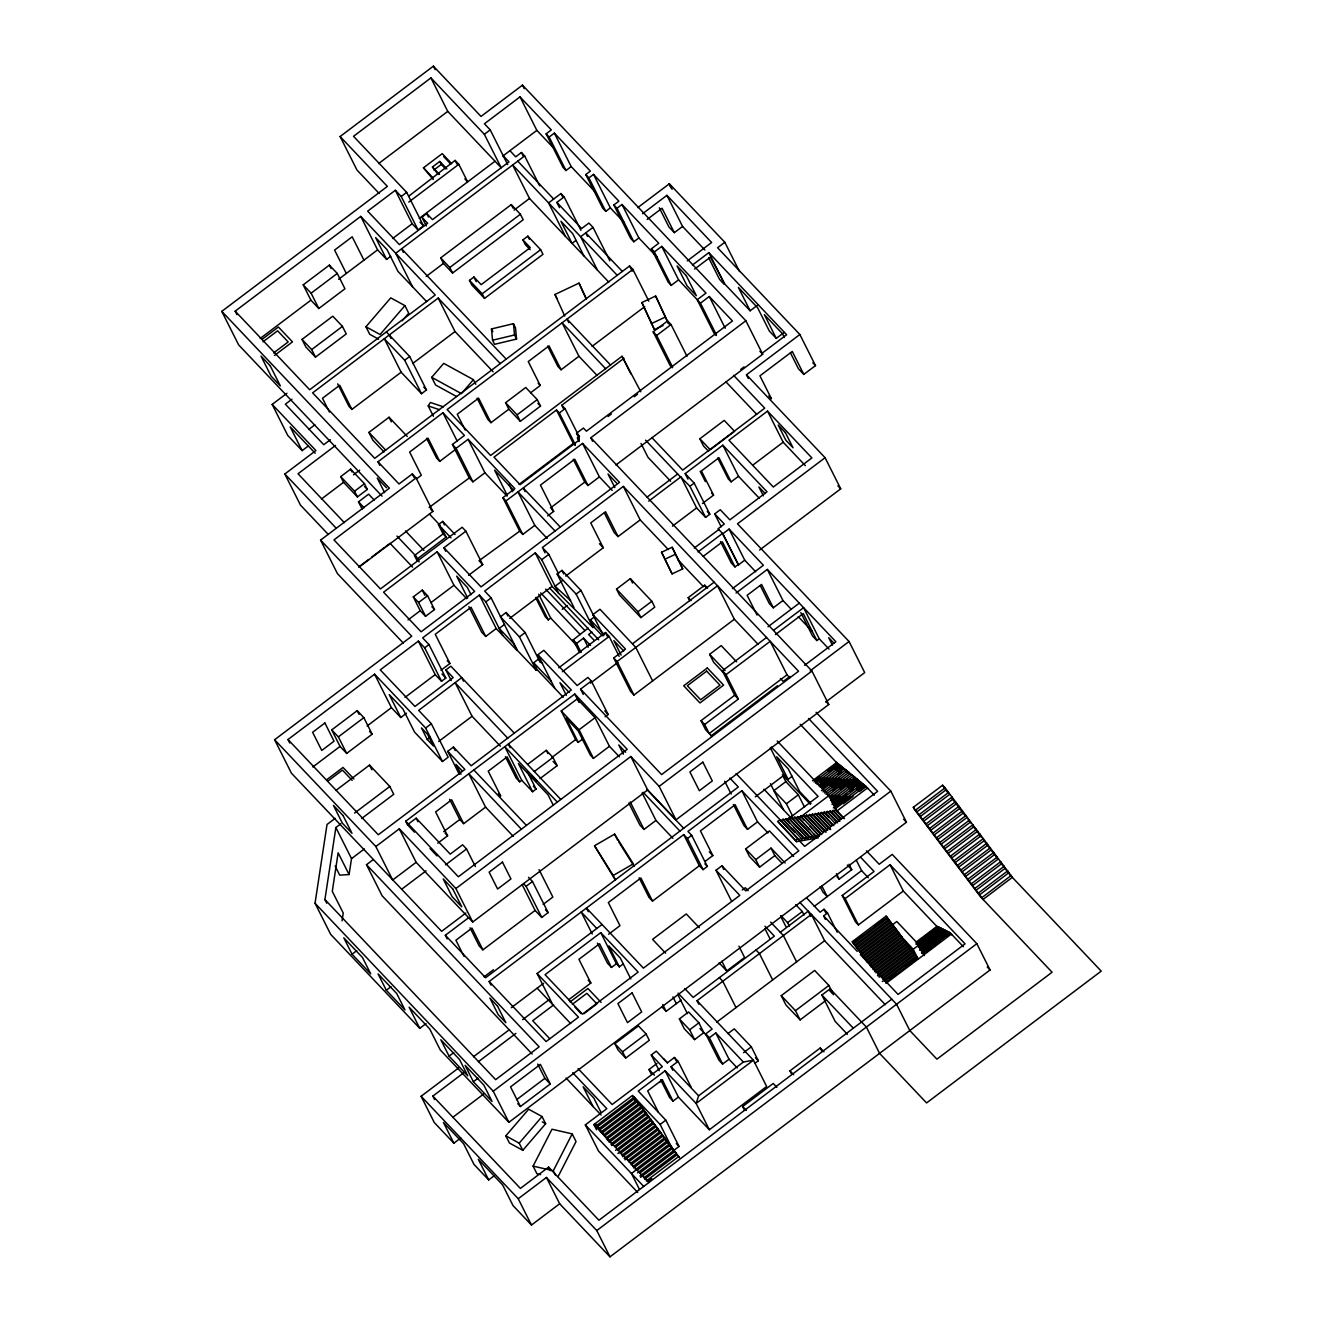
<?xml version="1.0" encoding="UTF-8"?>
<svg xmlns="http://www.w3.org/2000/svg" width="1323" height="1323" viewBox="0 0 1323 1323"><rect width="100%" height="100%" fill="white"/><g stroke="black" fill="none" stroke-linecap="round" stroke-linejoin="round"><path stroke-width="1.5" d="M426.023 1023.622L419.771 1028.335L330.667 934.352L315.039 903.262L327.029 824.477L335.199 818.309M326.748 903.212L324.912 899.541L335.877 827.536L340.772 823.832M342.045 920.874L343.236 913.052L332.288 891.305L338.142 852.806L349.09 874.553L339.697 875.131L335.132 866.069M349.09 874.553L351.521 858.627L335.877 827.536M639.935 1175.982L679.046 1146.462L665.816 1120.151L638.248 1091.078L665.155 1070.77L696.13 1103.448L753.432 1060.203L743.377 1062.022L698.627 1095.808L696.13 1103.448L709.36 1129.743L766.662 1086.497L753.432 1060.203L697.039 1000.717L811.396 914.408L896.564 1004.256L909.794 1030.567L936.916 1059.161L1052.083 972.24L980.575 896.829L914.325 809.279L913.333 807.295L942.604 785.217L945.085 787.846L1012.327 877.364L983.072 899.442L913.333 807.295M540.627 1174.609L536.94 1173.766L533.086 1166.109L551.989 1129.23L572.197 1133.877L576.051 1141.534L558.058 1176.66M555.61 1175.337L553.295 1170.756L572.197 1133.877M433.415 416.282L428.205 405.929L430.388 402.473L443.403 406.839M378.593 339.168L369.729 334.306L365.942 326.748L390.748 297.857L404.921 305.63L408.708 313.171L402.192 320.778M404.921 305.63L380.098 334.521L365.942 326.748M456.551 396.52L435.581 385.01L431.711 377.336L443.701 363.378L473.419 379.651L475.734 384.265M473.419 379.651L461.429 393.626L431.711 377.336M505.816 1135.829L528.671 1109.22L542.05 1116.546L545.638 1123.723L522.8 1150.332L509.421 1143.006L505.816 1135.829L519.195 1143.171L522.8 1150.332M519.195 1143.171L542.05 1116.546M579.623 652.652L573.173 639.852L588.206 628.094M459.263 774.253L447.736 751.348L453.425 747.048L471.186 765.785L571.288 689.978L537.915 654.769L543.803 650.321L577.192 685.546L587.925 677.442L591.315 681.014L608.15 714.486L605.091 716.801M379.188 193.472L356.962 170.022L340.11 136.534L433.382 66.15L481.026 116.424L522.486 85.135L745.858 320.761L762.693 354.233L615.906 465.018M430.918 77.908L447.753 111.38L501.202 167.756L484.35 134.285L430.918 77.908L353.522 136.319L406.674 192.381L423.509 225.869L418.068 229.97L412.164 223.752L395.329 190.28L367.678 211.151L399.397 244.606L427.66 223.273L421.888 217.17L426.717 213.532L432.489 219.618L508.991 161.886L503.22 155.783M378.593 163.589L447.753 111.38M382.082 496.175L238.62 344.856L221.784 311.368L387.374 186.394L340.11 136.534M433.216 179.498L423.459 167.806L442.229 153.65L451.672 163.605M235.18 311.153L360.732 216.393L435.25 294.979L309.681 389.756L235.18 311.153L236.949 314.676M565.979 170.518L549.144 137.046L554.354 133.11L571.189 166.582L565.979 170.518L562.97 167.326L546.118 133.855L551.327 129.919L520.022 96.893L484.416 123.767L490.205 129.869L507.652 164.598M438.161 174.438L432.439 166.996L439.815 161.439L446.86 168.881M433.927 169.972L441.303 164.399L439.815 161.439M418.068 229.97L401.233 196.482L406.674 192.381M484.35 134.285L490.205 129.869M464.836 178.903L467.647 181.863L458.816 164.3L455.112 160.397L408.79 196.135M408.774 202.072L458.816 164.3M303.199 284.858L329.361 265.129L337.266 273.448L344.956 288.778L318.81 308.507L310.905 300.172L303.199 284.858L311.103 293.193L318.81 308.507M311.103 293.193L337.266 273.448M260.201 338.456L310.905 300.172M338.605 279.269L377.568 249.865L360.732 216.393M392.65 238.487L412.164 223.752M419.226 218.427L495 161.224M502.872 156.015L536.857 130.365L520.022 96.893M262.004 339.383L278.392 327.013L292.482 341.88L274.456 355.49M262.996 341.814L277.598 330.783L288.182 341.946L273.58 352.976M539.718 185.898L524.652 155.932L521.411 152.509L515.705 156.825L509.934 150.723M377.568 249.865L386.614 259.407L390.781 256.265M524.652 155.932L395.693 253.272L412.528 286.744M302.024 339.416L332.784 316.197L342.442 326.384L346.246 333.925L315.486 357.144L305.828 346.973L302.024 339.416L311.682 349.586L315.486 357.144M311.682 349.586L342.442 326.384M440.675 257.886L511.273 204.602L520.402 214.227L523.18 219.75L452.582 273.034L443.453 263.409L440.675 257.886L449.803 267.511L452.582 273.034M426.254 276.391L443.453 263.409M514.052 210.125L529.498 198.467L512.646 164.995L617.229 275.3M449.803 267.511L520.402 214.227M308.375 445.917L302.14 450.63L287.802 435.515L272.174 404.408L286.942 393.262M605.752 211.366L588.917 177.877L593.514 174.421L610.35 207.893L605.752 211.366L602.593 208.025L585.758 174.553L590.356 171.08L554.354 133.11M580.962 230.367L564.127 196.895L560.952 193.538L548.582 202.882L565.417 236.354M291.92 399.232L285.355 404.193L323.755 444.71L330.337 439.749M559.513 207.661L556.851 202.386L564.127 196.895M500.276 363.577L438.178 298.072L312.625 392.848L374.723 458.353L629.616 265.956L632.874 269.396L648.816 301.115M522.916 239.893L527.844 236.172L540.644 249.683L542.976 254.314L484.532 298.419L471.815 285.007L469.483 280.36L473.915 277.02L481.175 284.66L530.242 247.633L522.916 239.893L525.248 244.523L530.143 249.683M484.532 298.419L482.2 293.789L540.644 249.683M308.722 429.462L314.907 424.799M409.65 356.499L426.486 389.971L421.524 393.708L404.689 360.236L409.65 356.499L386.333 331.908M633.833 241.745L616.998 208.273L622.008 204.486L638.86 237.958L633.833 241.745L630.674 238.421L613.839 204.949L618.866 201.162L593.514 174.421M337.663 383.885L348.941 406.31L351.885 409.402L401.15 372.21L384.315 338.738L404.689 360.236M412.627 363.56L455.013 331.56L438.178 298.072M556.851 202.386L581.64 228.532L588.917 223.041L593.018 227.374L580.648 236.718L597.483 270.19M575.869 240.472L572.049 243.366L560.935 221.272L572.743 233.724L583.856 255.819M328.319 534.475L300.47 505.105L284.825 473.998L315.899 450.548L272.174 404.408M637.802 207.595L669.355 183.781L724.822 242.291L739.54 271.562M335.546 445.454L298.022 473.783L344.344 522.651M642.581 213.714L666.924 195.341L711.625 242.506L687.299 260.879M647.228 219.42L662.046 208.24L674.333 232.666L682.569 226.448L666.924 195.341M384.001 451.92L372.788 440.096L368.935 432.423L389.045 417.241L407.252 436.441M340.706 476.627L350.612 469.136L364.47 483.738L367.331 489.427L357.408 496.919L343.567 482.316L340.706 476.627L354.547 491.23L357.408 496.919M671.241 285.388L654.389 251.916L661.732 246.376L678.567 279.848L671.241 285.388L668.247 282.246L651.412 248.774L658.755 243.234L622.008 204.486M321.522 498.953L343.567 482.316M353.489 474.825L359.674 470.161M379.751 465.316L377.981 461.793L442.94 412.759L464.423 435.432L452.433 444.478L469.268 477.967L472.939 481.837L484.929 472.774L468.094 439.302L456.088 448.348L472.939 481.837M632.874 269.396L447.141 409.584L490.618 455.476L622.042 356.267L640.812 391.79M354.547 491.23L364.47 483.738M362.155 509.157L358.483 501.83L368.637 494.174L374.244 500.077M403.317 643.11L337.415 573.587L320.579 540.115L389.392 488.17L221.784 311.368M505.568 402.721L525.744 387.49L537.237 399.612L540.495 406.095L520.319 421.326L508.826 409.204L505.568 402.721L517.061 414.843L520.319 421.326M358.996 567.187L432.902 511.406L416.067 477.934L412.296 473.948L399.017 483.97L377.981 461.793M692.458 265.013L708.847 252.643L786.656 334.719L762.065 353.274M724.822 242.291L717.595 247.748L799.853 334.504L815.497 365.595L803.805 374.409L798.431 368.737L790.443 352.844M416.067 477.934L333.975 539.9L380.462 588.933L462.174 527.265L465.878 531.184L482.73 564.656L468.607 575.307M416.629 478.794L421.309 475.271L409.634 452.053L428.057 438.161L439.732 461.363L455.145 449.721M477.123 398.19L487.707 419.242L490.965 422.682L508.826 409.204M530.622 392.766L540.264 385.473L528.241 361.576L549.045 345.865L561.084 369.779L578.945 356.284L562.11 322.812L605.603 368.687M592.092 346.361L644.764 306.605M694.608 269.065L710.451 257.125L724.491 283.75L708.847 252.643M517.061 414.843L537.237 399.612M672.332 367.728L670.017 365.297L653.182 331.808L667.602 320.927L671.059 324.582L687.017 356.3M563.565 408.757L561.795 405.235L623.976 358.301M575.29 444.693L559.331 412.974L556.487 409.981L493.992 457.146L520.104 484.681L579.309 439.997L577.423 437.996L579.54 436.392L576.547 433.233L583.41 428.04L586.42 431.199L732.462 320.976L709.277 296.517L700.446 303.165L716.404 334.884M672.597 367.182L656.655 335.463L671.059 324.582M559.331 412.974L565.053 408.658L561.795 405.235M371.862 556.983L384.629 547.325M358.963 566.79L368.687 559.447M386.018 546.366L390.037 543.34L412.594 567.137M419.126 561.911L417.522 558.719L446.149 537.105L443.106 533.897L438.442 524.603L442.676 521.411L455.062 534.475M416.894 560.307L414.479 555.511L443.106 533.897M608.084 416.48L611.358 414.016M634.263 396.718L637.537 394.254M519.063 484.416L573.322 443.453L556.487 409.981M724.491 283.75L750.141 310.789L757.947 304.902M465.878 531.184L443.933 547.755L481.026 586.883L619.495 482.366L582.567 443.42L517.955 491.891L534.79 525.363L522.783 534.426L519.707 531.168L502.872 497.696L514.862 488.634L468.094 439.302M437.119 551.79L383.571 592.208L421.111 631.799L474.659 591.381L437.119 551.79L453.954 585.262L466.688 598.691M522.783 534.426L505.948 500.937L517.955 491.891L555.048 531.019M592.588 441.303L590.819 437.764L745.858 320.761M413.289 596.888L422.269 590.124L427.577 595.73L434.523 609.556L425.559 616.32L420.251 610.713L413.289 596.888L418.614 602.494L425.559 616.32M418.614 602.494L427.577 595.73M550.451 507.966L584.749 482.085L573.272 459.279M750.141 310.789L738.399 287.455L757.616 307.73L769.358 331.064L776.287 338.374L784.092 332.486M408.046 619.925L420.251 610.713M430.868 602.693L453.954 585.262M740.764 369.365L744.039 366.884M547.689 515.92L553.692 511.389L540.462 485.094L574.761 459.213L587.991 485.508L599.402 476.892L582.567 443.42M748.305 378.444L746.47 374.789L799.853 334.504M465.878 913.035L441.634 931.342L291.44 773.211L274.605 739.739L411.718 636.247L320.579 540.115M289.77 743.046L288.001 739.524L374.574 674.184L425.642 728.03L442.477 761.519L448.166 757.219L431.331 723.747L418.663 710.385L461.727 677.641L463.497 681.163M502.69 635.387L485.855 601.899L479.373 595.069L422.649 637.884L428.983 644.566L445.818 678.054L441.535 681.279L424.683 647.807L418.366 641.126L380.263 669.885L414.942 706.465L453.177 677.608L445.884 669.918L450.862 666.18L514.25 733.041M594.11 617.113L590.389 619.925L593.895 626.87L593.002 627.549L558.571 593.2L541.735 559.728L535.253 552.898L484.681 591.067L491.147 597.897L517.26 650.288L536.278 670.348L537.155 669.686L533.665 662.74L538.511 659.086L542.562 663.369M591.315 681.014L580.582 689.118L661.616 774.6L798.546 671.241L623.331 486.417L542.347 547.54L548.83 554.37L558.604 573.818M699.85 438.773L724.227 420.383L734.596 431.331L710.236 449.737L699.85 438.773L703.456 445.934L708.648 451.408M424.683 647.807L428.983 644.566M485.855 601.899L491.147 597.897M541.735 559.728L548.83 554.37M331.726 729.899L357.21 710.649L363.842 717.645L372.16 734.182L346.676 753.415L340.044 746.42L331.726 729.899L338.357 736.894L346.676 753.415M647.046 497.134L677.674 474.014L689.944 486.285L705.589 517.392L709.823 514.2L694.178 483.093L685.198 473.617L722.854 445.206L767.026 491.792L729.866 519.856L720.258 509.719L714.701 513.903L721.151 526.719M767.522 411.106L728.94 440.228L773.327 487.046L811.892 457.923L767.522 411.106L783.166 442.213L805.343 465.63M648.733 501.136L680.965 476.809L696.609 507.916L705.589 517.392M338.357 736.894L363.842 717.645M540.264 662.558L525.165 632.559L506.147 612.499L500.425 616.816L519.443 636.876L536.278 670.348M573.967 607.489L557.132 574.017L561.961 570.362L580.979 590.422L594.275 616.865M312.84 766.96L340.044 746.42M367.149 725.963L391.41 707.656L374.574 674.184M405.036 697.37L435.201 674.614L418.366 641.126M440.972 670.248L449.936 663.485L435.25 634.296L471.054 607.274L485.739 636.462L496.208 628.557L479.373 595.069M509.653 618.42L552.088 586.37L535.253 552.898M565.715 576.084L603.255 547.755L590.753 522.899L605.537 511.736L618.039 536.592L640.167 519.889L623.331 486.417M504.493 624.423L499.184 628.425L513.506 643.524L517.26 650.288M562.159 580.896L555.065 586.238L570.478 600.526M689.944 486.285L694.178 483.093M391.41 707.656L400.77 717.529L406.475 713.229M326.831 779.644L343.004 767.439L353.919 778.933M328.203 780.868L342.442 770.102L352.199 780.388M519.443 636.876L525.165 632.559M593.002 627.549L576.15 594.077L580.979 590.422M752.622 465.266L783.166 442.213M535.633 597.549L545.258 616.716L548.268 619.892L550.699 618.056L538.726 594.259M562.242 609.341L567.187 605.603M672.431 526.157L696.609 507.916M702.43 503.517L713.56 495.116L701.422 470.971L718.984 457.708L731.123 481.87L738.499 476.297L722.854 445.206M335.877 790.459L369.53 765.074L389.805 786.474L393.741 794.296L361.708 818.474M425.642 728.03L431.331 723.747M616.501 589.099L630.36 578.631L651.826 601.27L654.769 607.141L640.911 617.609L619.445 594.97L616.501 589.099L637.951 611.739L640.911 617.609M427.263 739.474L421.442 727.898L427.66 734.463L433.497 746.04L427.263 739.474L430.107 737.341M603.486 635.768L592.853 614.633L599.981 609.258L635.784 647.443L652.619 680.915M694.31 548.003L718.802 529.531M438.674 741.459L472.063 716.272L455.211 682.8L507.734 738.201M581.161 652.553L576.547 643.408L583.559 638.116L590.505 645.442M591.877 632.03L588.619 634.494L594.159 640.332M698.015 551.923L722.507 533.434L738.482 564.888L744.733 560.175L729.089 529.084L722.838 533.781L738.482 564.888M354.564 813.066L389.805 786.474M746.47 374.789L825.089 457.708L737.49 523.825L849.052 641.506L864.696 672.597L825.8 701.967M703.274 556.305L722.408 541.868L734.993 566.922L738.151 564.541M558.736 667.817L605.454 632.559L609.142 636.446L619.181 656.406M637.951 611.739L651.826 601.27M562.424 671.704L609.142 636.446M689.68 600.642L688.192 597.682L704.712 585.196L707.54 588.173M633.949 695.022L617.113 661.533L717.513 585.758L734.348 619.247L633.949 695.022L630.558 691.433L613.723 657.961L625.498 649.064L592.853 614.633M632.626 643.689L714.122 582.186M759.617 550.021L840.717 488.815L825.089 457.708M351.521 858.627L364.404 848.903M405.698 821.236L574.777 694.029L627.218 749.331L458.353 876.785L405.698 821.236L407.467 824.742L414.512 832.184M590.405 683.131L617.775 662.476M399.298 828.826L416.133 862.315L392.683 880.01L375.848 846.522L399.298 828.826L455.889 888.527L472.724 922.015L647.675 789.963L630.839 756.491L455.889 888.527M407.467 824.742L416.166 818.176L450.233 854.129L462.587 844.802L466.556 848.969L475.42 866.598M582.947 738.829L578.267 742.368L575.621 739.574L561.233 710.964L577.225 698.891L595.052 717.711L609.44 746.304L619.396 756.806M532.16 1054.034L382.132 895.787L366.488 864.696L372.97 859.801M732.429 588.636L763.388 565.268L729.089 529.084M736.068 593.002L767.323 569.403L835.871 641.721L804.616 665.304M527.596 764.413L546.25 750.323L552.964 757.418L557.132 765.686L540.032 778.586M443.668 831.621L459.743 819.499L449.588 799.324M609.44 746.304L593.448 758.377L579.061 729.767L595.052 717.711M437.781 843.198L447.604 835.772L435.614 811.925L451.672 799.803L463.678 823.65L485.574 807.129L468.739 773.657L521.394 829.207M505.403 756.706L516.135 778.056L519.674 781.794L521.725 780.256L504.89 746.784L557.314 802.085M551.989 757.401L575.621 739.574M534.327 771.491L552.964 757.418M726.261 675.606L713.643 662.294L709.624 654.323L721.2 645.591L736.63 661.864M760.328 585.676L769.374 603.652L773.31 607.803L782.968 600.51L767.323 569.403M401.745 889.188L426.105 870.815M521.725 780.256L532.607 791.733L536.08 789.103L527.232 771.507M445.504 864.862L466.556 848.969M768.035 626.738L799.29 603.139M773.972 630.013L803.59 607.67L819.235 638.761L829.058 649.13M738.333 699.09L726.029 674.647L770.184 641.324L787.02 674.796L709.227 733.521L704.679 724.491L738.333 699.09L734.695 695.253L722.391 670.811L766.546 637.488M352.05 954.214L343.798 937.825L362.502 957.538L370.738 973.926L352.05 954.214L356.73 950.675M775.394 634.61L803.293 613.558L816.87 640.547L819.235 638.761M712.055 736.514L705.589 729.684L701.041 720.655L734.695 695.253M447.191 938.933L445.355 935.262L468.408 917.864M711.079 735.902L777.527 685.761M789.814 676.483L783.233 681.461L780.421 678.484M386.299 990.249L378.047 973.86L396.751 993.573L404.987 1009.978L386.299 990.249L390.98 986.726M810.156 670.86L849.052 641.506M532.491 881.515L548.135 912.605L541.752 917.434L526.107 886.327L532.491 881.515L528.505 877.314M811.942 671.026L828.777 704.498L675.987 819.83L659.152 786.358L811.942 671.026L590.819 437.764M470.062 927.803L479.174 945.928L482.895 949.848L535.104 910.422L522.238 884.806M543.125 904.386L552.849 897.044L539.04 869.608M628.838 803.094L639.885 825.039L644.036 829.422L655.96 820.409L642.168 792.973M484.102 976.821L493.446 969.776M490.998 985.139L489.163 981.484L683.71 834.631L687.431 838.55L703.075 869.658L707.342 866.449L691.697 835.342L687.977 831.423L741.872 790.741L798.827 850.821L745.759 890.892L721.945 865.771L715.991 870.253L731.636 901.36M687.431 838.55L691.697 835.342M755.317 796.859L784.109 775.129L770.3 747.693M784.109 775.129L788.095 779.346L792.163 776.27M783.216 776.452L785.829 781.628L773.922 790.625L786.391 803.772L792.593 816.109M552.733 1004.62L537.105 973.513L602.048 924.496M600.758 932.649L545.059 974.687L582.467 1014.129L638.149 972.091L600.758 932.649L616.402 963.756L619.346 966.865L623.282 963.888M511.273 1007.696L543.604 983.303M608.597 934.253L619.958 925.67L608.332 902.551L640.894 877.976L652.52 901.095L699.354 865.738L683.71 834.631M705.159 861.356L712.832 855.568L700.429 830.91L735.141 804.715L747.545 829.372L757.517 821.848L741.872 790.741M812.504 780.752L836.748 762.445L838.65 764.462L828.959 771.789M449.076 1056.151L440.84 1039.762L459.528 1059.491L467.763 1075.88L449.076 1056.151L453.756 1052.628M814.505 780.305L819.35 776.651M827.437 770.548L837.128 763.222L836.748 762.445M814.009 781.976L838.253 763.685L840.171 765.703L835.309 769.358M786.391 803.772L798.298 794.792L785.829 781.628M816.026 781.546L820.872 777.874M815.53 783.216L839.774 764.926L841.676 766.927L836.831 770.598M819.152 781.562L823.997 777.891M817.052 784.456L841.296 766.149L843.198 768.167L838.352 771.822M820.673 782.786L827.14 777.907M818.573 785.697L842.817 767.39L844.719 769.407L844.322 768.63L820.078 786.92M820.574 785.25L830.265 777.924M822.096 786.49L833.407 777.941M838.253 774.286L841.478 771.838M821.6 788.161L845.844 769.87L847.745 771.871L847.365 771.094L821.5 790.608M818.408 837.806L796.396 841.676L777.808 821.484L780.14 819.731L798.728 839.923L801.06 838.17L783.084 819.202L780.752 820.971M823.601 787.714L836.533 777.957M759.584 867.144L755.797 859.619L771.028 848.109L774.815 855.65L759.584 867.144L749.43 856.428L745.643 848.903L769.473 830.91L793.635 856.411M829.968 785.3L839.675 777.974M794.759 832.117L783.696 820.442L786.027 818.689L804.632 838.881L806.947 837.128L788.971 818.176L786.656 819.929L789.418 822.84M823.022 791.849L848.886 772.334L852.31 775.576L851.913 774.798L826.048 794.329M787.731 819.35L818.127 796.413L771.292 747.015M460.834 1137.945L453.872 1143.204L434.324 1122.582L421.094 1096.287L458.767 1067.843M473.502 1056.73L509.537 1029.526M522.635 1019.636L548.83 999.874M831.489 786.524L841.196 779.214M809.891 836.616L807.576 838.369L789.599 819.417L791.931 817.647L810.519 837.856L812.851 836.086L794.875 817.134L792.543 818.887L810.519 837.856M824.543 793.089L850.391 773.575L850.788 774.352M833.01 787.764L844.322 779.23M815.795 835.574L813.463 837.327L795.503 818.375L797.819 816.622L816.423 836.814L818.739 835.061L800.779 816.093L798.447 817.862L809.511 829.521M832.911 790.228L847.464 779.247M827.57 795.553L853.434 776.039L855.336 778.056L854.956 777.279L829.091 796.793M798.1 818.854L828.942 795.57L777.229 741.012M839.278 787.797L850.59 779.264M804.152 820.26L801.391 817.333L803.723 815.58L821.699 834.532M434.622 1099.595L432.853 1096.089L463.794 1072.738M478.446 1061.674L515.887 1033.412M553.676 1004.901L532.689 1020.728L549.723 1038.687M829.488 797.571L832.713 795.14M840.8 789.037L853.732 779.28M820.938 834.317L804.334 816.82L806.666 815.067L823.253 832.564M830.612 798.034L856.461 778.519L858.379 780.52L848.671 787.846M821.12 830.877L807.295 816.308L809.61 814.538L826.197 832.035M830.993 798.811L835.838 795.14M847.167 786.606L856.857 779.297L856.461 778.519M825.453 831.82L810.238 815.778L812.57 814.025L827.768 830.067M830.513 800.481L857.982 779.743L859.9 781.761L850.193 789.087M832.514 800.035L838.98 795.156M568.642 999.791L590.852 983.022L578.928 959.324L599.567 943.746L611.491 967.46L616.402 963.756M827.007 829.852L813.182 815.266L815.514 813.513L830.712 829.554M832.018 801.721L859.503 780.983L861.405 783.001L856.56 786.656M829.951 829.323L816.126 814.736L818.457 812.984L830.91 826.114M832.415 802.499L840.502 796.396M570.048 1001.958L587.908 988.479L601.138 1002.437M831.919 804.169L861.025 782.224L862.927 784.225L856.461 789.103M830.149 825.899L819.086 814.224L821.401 812.471L833.854 825.602M833.937 803.739L846.869 793.982M850.094 791.534L853.335 789.103M833.093 825.37L822.03 813.711L824.361 811.958L835.408 823.617M833.44 805.409L862.53 783.448L864.448 785.465L857.982 790.344M835.458 804.963L846.77 796.429M829.124 817.564L824.973 813.182L827.305 811.429L836.979 821.649M572.313 1004.322L586.883 993.325L596.921 1003.909L583.972 1013.683M833.341 807.873L864.051 784.688L865.97 786.705L859.503 791.584M837.608 822.873L827.933 812.669L830.249 810.916L839.923 821.12M836.963 806.203L849.895 796.446M473.369 1081.734L465.117 1065.346L483.821 1085.058L492.057 1101.447L473.369 1081.734L478.05 1078.195M834.863 809.097L865.573 785.928L874.387 795.222M839.162 820.905L830.877 812.157L833.209 810.404L841.494 819.152M843.33 803.789L853.037 796.463M796.396 841.676L795.784 840.436L798.1 838.683L736.101 773.591M840.733 818.92L833.821 811.627L836.153 809.874L844.438 818.623M804.004 837.641L801.672 839.41L801.06 838.17M742.269 890.015L745.296 887.733L748.14 890.726M452.598 1117.472L483.54 1094.121M890.809 791.121L906.453 822.228L508.875 1122.317L493.231 1091.21L890.809 791.121L816.093 712.303M516.615 1099.661L544.878 1078.328L537.7 1064.056M520.435 1106.524L550.252 1084L540.379 1064.37L510.546 1086.894L520.435 1106.524L517.74 1103.68M915.83 809.924L945.085 787.846M916.822 811.909L946.077 789.814M614.864 1043.698L638.447 1025.904L646.12 1034.007L649.279 1040.291L625.713 1058.086L618.039 1049.999L614.864 1043.698L622.538 1051.785L625.713 1058.086M919.303 814.538L948.574 792.444M920.312 816.523L949.567 794.428M836.996 876.835L839.179 879.15L851.747 869.674L849.035 864.25M661.88 1006.853L666.147 1011.351L681.163 1000.023M922.793 819.135L952.064 797.058M789.351 926.15L787.582 922.627L802.284 911.547L795.751 904.651M923.785 821.12L953.056 799.026M719.117 962.896L726.757 970.95L744.601 957.488L738.912 946.177M814.224 906.404L861.587 870.65L856.295 860.132M780.272 932.285L808.188 911.2L811.396 914.408L824.626 940.719L885.252 1004.686M622.538 1051.785L646.12 1034.007M926.282 823.749L955.553 801.655M927.274 825.734L956.546 803.64M929.771 828.363L959.043 806.269M837.244 932.285L827.536 912.986L823.997 909.265L820.128 912.192L806.6 897.92M858.395 924.926L845.165 898.615L890.065 864.729L903.295 891.024L858.395 924.926L855.435 921.8L842.205 895.489L874.056 871.46L860.529 857.188M679.344 1018.942L688.588 1011.963L698.891 1022.828L703.819 1032.651L694.592 1039.613L684.289 1028.748L679.344 1018.942L689.647 1029.807L694.592 1039.613M930.764 830.331L960.035 808.254M825.436 919.419L823.667 915.913L827.536 912.986M933.261 832.961L962.516 810.883M934.253 834.945L963.524 812.851M936.75 837.575L966.005 815.481M659.218 1070.72L651.28 1054.944L656.291 1051.157L667.354 1062.832L674.449 1057.474L678.12 1061.36L691.35 1087.655M937.742 839.559L966.997 817.465M453.872 1143.204L443.437 1122.45L463.579 1143.684L474.014 1164.438L488.683 1179.918L494.256 1175.717M689.647 1029.807L698.891 1022.828M940.223 842.172L969.494 820.095M941.232 844.157L970.487 822.063M651.214 1073.912L648.998 1069.497L657.018 1063.444M943.712 846.786L972.984 824.692M944.705 848.771L973.976 826.677M716.702 1022.166L824.626 940.719M722.623 1064.056L709.393 1037.745L715.793 1032.916L729.023 1059.227L722.623 1064.056L718.951 1060.186L705.721 1033.875L712.121 1029.046L678.071 993.143M947.202 851.4L976.473 829.306M637.703 1192.453L598.575 1151.175L585.345 1124.881L606.81 1108.674L572.727 1072.738M948.194 853.368L977.465 831.291M596.557 1129.809L593.911 1124.55L632.559 1095.378L660.127 1124.467L673.341 1150.762M672.795 1070.208L671.026 1066.702L678.12 1061.36M950.691 855.998L979.963 833.92M643.606 1109.617L606.132 1137.896L596.739 1125.426L634.213 1097.131L679.542 1157.757M951.684 857.982L980.955 835.888M597.417 1126.783L634.908 1098.503M659.317 1082.462L662.525 1080.048M599.087 1128.536L636.561 1100.256M954.181 860.611L983.436 838.517M891.768 999.196L598.922 1220.236L548.598 1167.134L520.402 1188.418L432.853 1096.089M599.782 1129.908L637.256 1101.612M728.03 1033.561L734.282 1028.864L751.315 1046.824L758.327 1060.765L755.201 1063.113M955.173 862.596L984.444 840.502M852.293 941.645L886.079 916.128L901.658 936.651L902.137 937.627L868.351 963.127L852.293 941.645L867.425 962.218M601.436 1131.661L638.91 1103.365M825.569 1000.684L800.117 1019.901L785.879 1004.885L781.248 995.657L814.654 970.437L828.893 985.453L833.523 994.681L829.653 990.58M852.773 942.604L862.431 935.328M875.297 925.604L883.351 919.535M853.401 942.819L887.187 917.319M602.13 1133.017L639.604 1104.738M957.67 865.225L986.925 843.131M853.897 943.795L887.683 918.278M546.432 1177.453L559.662 1203.765L531.466 1225.048L518.236 1198.737L546.432 1177.453L596.772 1230.555L610.002 1256.85L990.067 969.974L976.837 943.679L892.231 854.41L879.183 864.266L866.466 850.854M855.005 944.969L888.808 919.468M603.784 1134.77L641.258 1106.491M958.662 867.193L987.934 845.116M855.501 945.945L889.288 920.428M604.479 1136.143L641.953 1107.847M856.609 947.119L890.412 921.618M857.106 948.095L890.892 922.578M961.143 869.823L990.414 847.729M858.214 949.269L892.016 923.768M644.301 1110.973L606.827 1139.252L608.481 1141.021L645.971 1112.726M962.152 871.807L991.407 849.713M858.71 950.245L896.812 921.503L918.989 944.887L924.364 955.586M859.834 951.419L893.62 925.918M860.314 952.395L894.1 926.877M609.175 1142.377L646.649 1114.098M964.632 874.437L993.904 852.343M861.438 953.569L895.224 928.068M610.829 1144.13L648.32 1115.851M861.918 954.528L895.721 929.027M965.641 876.405L994.896 854.327M611.524 1145.503L648.998 1117.207M863.043 955.719L896.829 930.218M863.522 956.678L897.325 931.177M660.624 1079.7L669.554 1097.462L673.027 1101.116L678.385 1097.065L665.155 1070.77M968.122 879.034L997.393 856.957M614.815 1146.016L650.668 1118.96M864.647 957.869L898.433 932.351M800.117 1019.901L795.47 1010.656L828.893 985.453M865.126 958.828L898.929 933.327M615.509 1147.388L651.346 1120.333M969.114 881.019L998.385 858.925M743.509 1052.711L751.315 1046.824M866.251 960.018L900.037 934.501M615.542 1150.365L653.016 1122.086M866.747 960.978L900.533 935.477M847.415 1034.321L835.111 1021.323L821.881 995.028L830.1 988.827L866.367 1027.061L879.58 1053.373L926.58 1102.935L1101.216 971.115L1009.846 874.735L1001.246 863.39M617.858 1150.497L653.694 1123.442M971.611 883.648L1000.883 861.554M867.855 962.168L901.658 936.651M972.603 885.633L1001.875 863.539M617.891 1153.491L655.365 1125.195M620.206 1153.623L656.043 1126.568M869.955 965.277L903.741 939.777L903.262 938.801L869.459 964.318L871.559 967.427L905.345 941.926L903.741 939.777M660.127 1124.467L665.816 1120.151M871.063 966.468L904.866 940.951M975.101 888.262L1004.355 866.168M621.86 1155.376L657.713 1128.321M622.554 1156.732L658.391 1129.677M976.093 890.23L1005.364 868.153M906.47 943.101L872.667 968.618L873.163 969.577L906.95 944.076L905.345 941.926M624.208 1158.501L660.061 1131.446M874.288 970.768L908.074 945.25L906.95 944.076M624.903 1159.858L660.739 1132.802M978.59 892.86L1007.845 870.766M874.768 971.727L908.554 946.226L908.074 945.25M916.095 942.108L937.064 926.282L938.867 927.803L938.454 926.976L915.863 944.027M875.892 972.901L909.678 947.4L908.554 946.226M979.582 894.844L1008.854 872.75M628.193 1160.387L662.41 1134.555M916.508 942.935L937.759 926.629L938.172 927.456L926.877 935.973M877.976 972.67L910.174 948.376L909.678 947.4M628.872 1161.743L663.104 1135.928M916.558 944.374L939.148 927.324L940.273 928.498L932.202 934.584M922.726 939.975L932.417 932.665M917.252 944.721L939.859 927.671L940.967 928.845L940.554 928.018L917.947 945.069M877.496 975.051L911.282 949.55L910.174 948.376M918.592 943.977L928.266 936.667M919.287 944.324L924.132 940.67M877.976 976.027L911.779 950.526L911.282 949.55M886.079 916.128L918.195 959.125L913.234 949.236L941.248 928.366L942.356 929.54L941.943 928.713L919.336 945.763M982.063 897.474L1011.334 875.379M928.051 938.586L939.347 930.052M630.542 1163.496L664.758 1137.681M925.521 941.364L935.196 934.055M918.427 947.334L942.638 929.06L943.746 930.234L943.332 929.408L919.121 947.681M879.1 977.201L912.887 951.7L911.779 950.526M921.37 945.366L929.441 939.28M937.511 933.195L940.736 930.764M631.22 1164.868L665.452 1139.037M920.444 946.937L925.29 943.282M933.36 937.197L943.051 929.887L942.638 929.06M881.201 976.969L913.383 952.676L912.887 951.7M919.816 948.029L944.027 929.755L945.135 930.929L944.721 930.102L920.51 948.376M930.83 939.975L940.521 932.665M926.679 943.977L936.37 936.667M632.89 1166.621L667.106 1140.79M882.309 978.144L914.491 953.85L913.383 952.676M919.584 949.947L945.416 930.449L946.524 931.624L946.11 930.813L920.295 950.294M921.618 949.55L926.464 945.895M936.138 938.586L945.829 931.276L945.416 930.449M882.805 979.119L914.987 954.826L914.491 953.85M920.99 950.642L946.805 931.16L947.913 932.318L947.5 931.508L921.684 950.989M633.585 1167.977L667.801 1142.162M923.007 950.245L937.544 939.28M882.309 981.501L916.111 956L914.987 954.826M922.379 951.336L948.194 931.855L949.302 933.013L948.889 932.202L921.453 952.907M884.409 981.269L916.591 956.976L916.111 956M922.793 952.163L929.242 947.285M937.312 941.199L948.608 932.665L948.194 931.855M635.238 1169.747L669.455 1143.915M922.148 953.255L949.583 932.55L950.691 933.724L950.278 932.897L922.842 953.602L923.95 954.776M636.628 1169.615L631.468 1173.518L639.406 1189.294M889.717 978.59L896.167 973.728M905.808 966.435L917.071 957.935M930.631 947.979L940.322 940.67M946.772 935.808L949.997 933.36L949.583 932.55M885.534 982.443L917.715 958.15L916.591 956.976M637.554 1169.879L670.149 1145.271M926.48 951.981L934.551 945.895M886.013 983.402L951.386 934.071L951.799 934.881M637.587 1172.856L671.803 1147.024M639.902 1172.988L672.497 1148.397M640.63 1177.338L674.846 1151.506M643.921 1177.867L676.5 1153.276M644.599 1179.223L677.194 1154.632M744.386 1109.931L742.666 1106.524L773.211 1083.471L776.899 1087.357M791.683 1074.259L789.963 1070.836L820.277 1047.965L823.964 1051.851M646.269 1180.976L678.864 1156.385M648.584 1181.125L651.842 1178.661M596.772 1230.555L976.837 943.679M429.132 507.437L469.268 477.967M519.707 531.168L479.009 560.737L482.73 564.656M615.096 879.646L594.507 845.761L614.6 834.135L633.32 863.836L613.227 875.462L615.46 879.911M564.739 316.015L554.965 294.483L579.011 283.122L585.94 297.956M663.055 325.557L654.438 329.625L641.87 302.537L655.646 296.021L668.214 323.11L655.646 296.021M651.429 323.606L665.204 317.107M661.566 552.27L672.167 547.259L679.509 561.878L682.701 568.89L672.084 573.901L661.566 552.27L672.084 573.901M664.741 559.298L675.342 554.287L682.701 568.89M491.461 328.947L513.44 323.672L515.49 327.757L516.565 339.052L494.604 344.311L492.553 340.243L491.461 328.947L492.834 331.66M492.553 340.243L514.515 334.967L516.565 339.052M533.086 1166.109L553.295 1170.756M428.205 405.929L439.368 409.667M941.893 929.92L946.855 932.401M542.298 1121.887L545.638 1123.723M839.047 765.24L850.259 774.368M853.451 776.981L856.659 779.594M859.867 782.191L864.663 786.11M812.851 362.816L815.497 365.595M682.569 226.448L704.911 250.03M724.012 284.114L719.58 279.418L708.715 257.836M674.333 232.666L668.942 226.994L659.301 207.794M661.732 246.376L706.002 293.078L697.188 299.726L714.023 333.198L716.19 335.496M759.865 351.257L762.693 354.233M585.758 174.553L588.917 177.877M613.839 204.949L616.998 208.273M546.118 133.855L549.144 137.046M651.412 248.774L654.389 251.916M536.857 130.365L553.196 147.597M571.189 166.582L596.111 192.877M610.35 207.893L624.439 222.744M638.86 237.958L657.217 257.324M678.567 279.848L700.446 303.165M768.795 395.974L771.474 398.818L759.931 375.848L792.262 351.455L803.805 374.409M733.587 375.319L764.727 408.179L682.685 470.095L651.792 437.5M837.922 485.855L840.717 488.815M517.756 161.141L553.676 199.029M622.339 271.447L585.742 232.865L587.511 236.387M725.98 381.9L756.657 414.264M529.498 198.467L608.745 282.064M653.182 331.808L656.655 335.463M765.207 493.611L758.906 486.963L763.388 495.86M443.718 156.627L450.763 164.052M738.499 476.297L759.402 498.358M441.303 164.399L445.537 168.864M731.123 481.87L728.13 478.711L717.711 458.006M432.439 166.996L439.501 174.438M610.515 364.983L567.021 319.108L568.791 322.63M423.459 167.806L433.101 177.977M711.559 493.016L713.56 495.116M578.945 356.284L597.186 375.534M645.591 440.179L677.674 474.014M714.701 513.903L724.309 524.04L718.058 528.753L722.838 533.781M834.069 643.342L828.711 637.686L832.399 645.029M707.259 511.488L709.823 514.2M395.329 190.28L401.233 196.482M670.629 481.208L647.956 457.278L641.01 443.47M744.733 560.175L755.698 571.768M782.968 600.51L791.303 609.308M798.249 616.65L812.157 631.303M561.084 369.779L557.81 366.339L547.639 346.097M419.97 222.132L423.509 225.869M816.87 640.547L812.57 636.032L800.812 612.632M469.483 280.36L482.2 293.789M734.993 566.922L731.288 563.003L720.489 541.537M538.097 383.19L540.264 385.473M506.18 359.112L401.613 248.807L403.383 252.329M825.949 701.504L828.777 704.498M616.568 483.027L608.018 473.998L614.864 487.592M537.948 403.399L540.495 406.095M573.322 443.453L575.224 445.454M599.402 476.892L612.185 490.386M640.167 519.889L668.313 549.574M678.153 559.96L703.489 586.684M734.348 619.247L758.162 644.367M787.02 674.796L789.864 677.789M426.651 301.644L397.991 271.413L387.027 249.6L375.649 237.611L386.614 259.407M455.013 331.56L493.115 371.746M584.749 482.085L587.991 485.508M808.551 718.472L877.629 791.352L804.698 846.389L799.158 840.568M903.642 819.251L906.453 822.228M688.192 597.682L691.003 600.659M854.956 777.279L856.857 779.297M851.913 774.798L853.815 776.816L853.434 776.039M847.365 771.094L849.267 773.112L848.886 772.334M844.322 768.63L846.24 770.648L845.844 769.87M800.217 724.293L841.114 767.423M618.039 536.592L614.203 532.557L604.379 513.01M709.624 654.323L725.054 670.596M722.391 670.811L726.029 674.647M599.418 543.72L603.255 547.755M987.256 966.997L990.067 969.974M890.065 864.729L965.079 943.861L898.102 994.433L860.314 954.578M551.526 509.107L553.692 511.389M843.677 818.408L836.764 811.115L867.475 787.946L867.871 788.723M950.278 932.897L963.392 946.722M948.889 932.202L949.997 933.36M947.5 931.508L948.608 932.665M946.11 930.813L947.218 931.971L946.805 931.16M944.721 930.102L945.829 931.276M943.332 929.408L944.44 930.582L944.027 929.755M941.943 928.713L943.051 929.887M560.291 527.067L523.362 488.121L525.132 491.643M940.554 928.018L941.662 929.193L941.248 928.366M938.454 926.976L939.562 928.151L939.148 927.324M903.295 891.024L938.685 928.366M423.757 387.11L426.486 389.971M811.016 803.524L799.638 791.518L788.276 768.928L776.733 756.756L788.095 779.346M513.721 490.32L494.587 470.128L507.404 495.629M401.15 372.21L421.524 393.708M782.356 774.732L810.42 804.334M484.929 472.774L506.941 495.993M534.79 525.363L547.16 538.411M861.587 870.65L868.351 877.794M452.433 444.478L456.088 448.348M502.872 497.696L505.948 500.937M847.365 865.044L851.747 869.674M809.693 826.081L817.978 834.83M813.645 833.903L816.423 836.814M701.041 720.655L704.679 724.491M763.95 789.203L791.981 818.788M898.201 933.393L913.234 949.236M557.132 574.017L576.15 594.077M793.568 827.222L804.632 838.881M623.629 650.899L613.855 640.597L621.149 655.083M439.732 461.363L436.474 457.923L426.585 438.293M590.389 619.925L604.479 634.792M593.895 626.87L602.345 635.801M777.808 821.484L795.784 840.436M552.088 586.37L558.571 593.2M842.205 895.489L845.165 898.615M549.723 588.156L598.707 639.819M729.833 778.04L738.333 787.003L485.607 977.747L445.355 935.262M613.723 657.961L617.113 661.533M545.622 589.132L584.915 630.575M540.694 592.902L580.185 634.56M757.517 821.848L768.018 832.911M771.028 848.109L785.151 863.009M573.173 639.852L576.547 643.408M550.699 618.056L577.49 646.319M774.815 855.65L781.876 863.092M747.545 829.372L744.006 825.618L733.372 804.483M368.935 432.423L385.737 450.151M823.667 915.913L857.271 951.353M430.388 508.76L432.902 511.406M799.754 902.319L808.188 911.2L810.834 916.459M429.413 514.035L440.261 525.479M438.442 524.603L450.994 537.849M745.643 848.903L755.797 859.619M604.76 710.914L608.15 714.486M386.481 487.774L377.253 478.016L384.58 492.586M630.839 756.491L659.152 786.358M569.171 692.425L559.96 682.701L566.327 695.352M781.05 915.748L787.582 922.627M625.647 752.208L618.784 744.965L623.381 754.143M533.665 662.74L551.244 681.295M364.553 486.517L367.331 489.427M405.483 530.92L423.972 550.418M537.155 669.686L563.267 697.238M709.277 851.83L712.832 855.568M496.208 628.557L517.012 650.486M647.675 789.963L675.987 819.83M646.881 789.484L683.644 828.264M770.598 922.081L783.381 935.559L796.611 961.854M643.16 792.295L679.923 831.076M715.991 870.253L739.805 895.373L643.408 968.122L586.453 908.058L588.288 911.712M396.95 536.03L416.679 556.851M414.479 555.511L417.522 558.719M561.233 710.964L579.061 729.767M764.942 926.216L774.352 936.138L693.153 997.426L684.768 988.579M704.861 863.82L707.342 866.449M315.188 453.243L290.184 426.866L302.14 450.63M358.483 501.83L364.09 507.751M485.739 636.462L481.721 632.229L468.888 606.695M699.354 865.738L703.075 869.658M821.881 995.028L853.335 1028.219M655.96 820.409L672.944 838.319M593.448 758.377L590.389 755.152L578.184 730.875L566.062 718.091L578.267 742.368M431.877 606.744L434.523 609.556M755.995 949.98L759.435 953.618L772.665 979.93M781.248 995.657L795.47 1010.656M284.825 473.998L336.356 528.357M553.097 761.436L557.132 765.686M447.257 660.673L449.936 663.485M699.321 927.721L686.273 913.945L652.57 939.38L665.618 953.155M442.014 674.035L445.818 678.054M560.803 799.456L508.363 744.138L510.149 747.66M652.52 901.095L648.965 897.358L639.125 877.794M531.548 775.261L536.923 780.934M435.201 674.614L441.535 681.279M472.063 716.272L500.441 746.222M719.332 977.647L722.788 981.286L736.018 1007.597M533.367 786.226L536.08 789.103M789.963 1070.836L793.651 1074.739M755.483 1057.772L758.327 1060.765M498.391 793.585L500.756 796.082L488.237 771.193L507.156 756.905L519.674 781.794M473.981 770.102L526.422 825.403M715.793 1032.916L743.377 1062.022M447.736 751.348L464.886 769.44L378.312 834.78L288.001 739.524M462.24 770.945L456.005 764.38L460.999 774.302M705.721 1033.875L709.393 1037.745M699.966 1028.566L706.515 1035.479M729.023 1059.227L737.291 1067.959M442.477 761.519L414.512 732.032L403.002 709.111L389.26 694.625L400.77 717.529M485.574 807.129L513.291 836.368M596.789 928.465L581.194 912.01L592.241 933.972M611.491 967.46L607.522 963.276L597.434 943.216M742.666 1106.524L746.354 1110.41M523.461 883.532L526.107 886.327M545.489 909.811L548.135 912.605M459.743 819.499L463.678 823.65M369.514 731.387L372.16 734.182M535.104 910.422L541.752 917.434M663.435 1058.598L667.487 1062.865M671.026 1066.702L698.627 1095.808M588.206 980.244L590.852 983.022M444.991 833.01L447.604 835.772M651.28 1054.944L662.343 1066.619L612.136 1104.523L578.085 1068.604M678.385 1097.065L709.36 1129.743M648.998 1069.497L654.405 1075.202M430.008 848.523L437.053 855.948M574.827 1006.968L581.111 1013.583M537.105 973.513L578.465 1017.155L546.118 1041.565L489.163 981.484M537.155 988.165L570.66 1023.522M416.133 862.315L472.724 922.015M676.301 1143.552L679.046 1146.462M274.605 739.739L375.848 846.522M366.488 864.696L539.156 1046.824L495.645 1079.651L324.912 899.541M566.079 1078.063L601.072 1114.991M596.739 1125.426L595.069 1123.674L601.965 1133.265M593.911 1124.55L648.882 1182.53M544.878 1078.328L550.252 1084M585.345 1124.881L643.706 1186.433M315.039 903.262L493.231 1091.21M508.875 1122.317L440.278 1049.966L429.644 1028.831L409.138 1007.216L419.771 1028.335M559.662 1203.765L610.002 1256.85M421.094 1096.287L518.236 1198.737M531.466 1225.048L513.01 1205.567L502.624 1184.928L478.298 1159.262L488.683 1179.918M947.268 792.047L942.604 785.217M952.18 798.546L965.674 816.374M968.122 819.615L970.586 822.856M973.033 826.098L981.633 837.442M984.08 840.684L997.575 858.528M633.237 1096.75L648.121 1116.496M650.602 1119.787L676.632 1154.351M618.684 841.825L634.097 866.284M594.507 845.761L613.227 875.462M784.357 337.448L782.521 333.793L764.347 314.626L776.287 338.374M669.355 183.781L672.101 189.272M669.041 184.013L670.877 187.668M709.277 296.517L725.219 328.236M667.602 320.927L669.372 324.466M629.616 265.956L632.262 271.248M641.87 302.537L654.438 329.625M522.486 85.135L524.255 88.658M593.018 227.374L609.853 260.846M773.31 607.803L761.552 584.435L747.115 595.317L757.07 615.096M560.952 193.538L562.722 197.061M700.148 471.253L705.357 481.605M685.198 473.617L687.96 479.108M521.411 152.509L523.18 156.031M622.042 356.267L630.906 373.896M828.942 795.57L837.161 811.892M833.209 810.404L833.821 811.627M830.249 810.916L830.877 812.157M827.305 811.429L827.933 812.669M824.361 811.958L824.973 813.182M821.401 812.471L822.03 813.711M704.712 585.196L706.217 588.173M818.457 812.984L819.086 814.224M527.844 236.172L529.398 239.265M511.273 204.602L513.126 208.273M554.965 294.483L557.016 298.551M815.514 813.513L816.126 814.736M812.57 814.025L813.182 815.266M433.382 66.15L435.151 69.672M809.61 814.538L810.238 815.778M818.739 835.061L819.367 836.301M798.298 794.792L804.5 807.129M836.467 873.742L839.179 879.15M806.666 815.067L807.295 816.308M803.723 815.58L804.334 816.82M812.851 836.086L813.463 837.327M800.779 816.093L801.391 817.333M797.819 816.622L798.447 817.862M806.947 837.128L807.576 838.369M794.875 817.134L795.503 818.375M791.931 817.647L792.543 818.887M788.971 818.176L789.599 819.417M770.449 783.712L783.679 810.007M798.1 838.683L798.728 839.923M821.815 885.864L827.222 896.597L822.84 891.983L820.128 886.608M455.112 160.397L456.948 164.052M786.027 818.689L786.656 819.929M783.084 819.202L783.696 820.442M823.997 909.265L825.767 912.771M565.053 408.658L579.226 436.855M576.547 433.233L579.193 438.525M577.423 437.996L579.193 441.518M802.284 911.547L804.053 915.053M630.36 578.631L632.576 583.03M473.915 277.02L476.247 281.65M830.1 988.827L831.869 992.333M724.723 781.248L731.156 794.032M780.62 916.111L785.928 926.662M426.717 213.532L428.487 217.055M421.888 217.17L426.32 225.985M764.892 928.63L770.184 939.148M820.277 1047.965L821.996 1051.372M605.454 632.559L607.274 636.198M721.945 865.771L723.78 869.426M490.965 422.682L478.612 398.124L457.245 414.264L465.183 430.058M561.961 570.362L563.747 573.901M543.24 549.31L545.01 552.832M508.975 484.383L512.629 491.676M583.559 638.116L588.156 647.261M721.878 961.259L726.757 970.95M536.873 597.235L548.268 619.892M442.94 412.759L457.113 440.956M580.582 689.118L583.245 694.41M363.941 260.151L352.183 236.8L334.587 250.08L346.328 273.448M630.228 801.986L644.036 829.422M574.777 694.029L579.027 702.48M389.26 335L391.029 338.523M537.915 654.769L554.75 688.241M506.147 612.499L507.916 616.022M329.361 265.129L331.064 268.519M614.6 834.135L617.576 840.072M697.039 1000.717L698.809 1004.223M442.676 521.411L444.445 524.933M389.045 417.241L391.36 421.855M678.418 995.772L687.414 1013.666M441.485 527.811L446.149 537.105M412.296 473.948L414.066 477.487M471.021 594.705L467.35 587.412L456.667 576.15L467.681 598.013M672.927 996.864L676.334 1003.661M546.25 750.323L547.92 753.63M443.933 547.755L445.702 551.278M662.724 1004.57L666.147 1011.351M553.361 805.36L548.053 794.809L518.434 763.569L532.607 791.733M351.885 409.402L339.73 385.241L322.481 398.273L329.427 412.065M674.449 1057.474L676.218 1060.98M630.823 978.97L620.305 958.034L608.812 945.928L619.346 966.865M422.269 590.124L424.865 595.3M673.027 1101.116L662.31 1079.8L647.658 1090.863L658.374 1112.18M350.612 469.136L352.05 471.98M445.884 669.918L451.209 680.485M633.436 1097.131L635.205 1100.637M453.425 747.048L455.195 750.588M601.039 1112.428L593.812 1098.04L583.112 1086.762L593.051 1106.524M482.895 949.848L471.964 928.101L455.906 940.223L464.092 956.529M416.166 818.176L417.936 821.699M357.21 710.649L359.062 714.337M369.53 765.074L371.879 769.771M548.598 1167.134L550.368 1170.64M579.011 283.122L586.321 299.263M672.167 547.259L675.342 554.287M513.44 323.672L514.515 334.967M324.896 723.003L312.608 732.281L321.754 750.455L334.041 741.178L324.896 723.003M707.325 667.966L683.71 685.777L699.983 702.943L723.598 685.132L707.325 667.966M706.664 671.141L687.332 685.727L700.661 699.768L719.977 685.182L706.664 671.141M502.475 862.116L489.146 872.171L497.613 889.006L510.943 878.952L502.475 862.116M702.86 762.147L689.895 771.954L699.338 790.724L712.303 780.934L702.86 762.147M632.113 992.878L617.907 1003.595L627.482 1022.629L641.672 1011.913L632.113 992.878M686.29 275.68L677.062 265.94L687.133 285.966L696.361 295.707L686.29 275.68M785.432 432.654L778.205 425.03L785.829 440.162L793.039 447.786L785.432 432.654M270.256 365.859L261.028 356.119L271.099 376.145L280.327 385.886L270.256 365.859M452.813 889.039L443.205 878.902L452.135 896.663L461.744 906.801L452.813 889.039M343.054 815.547L333.446 805.393L342.376 823.171L352.001 833.308L343.054 815.547M497.547 1006.158L489.874 998.071L498.192 1014.609L505.866 1022.696L497.547 1006.158"/></g></svg>
